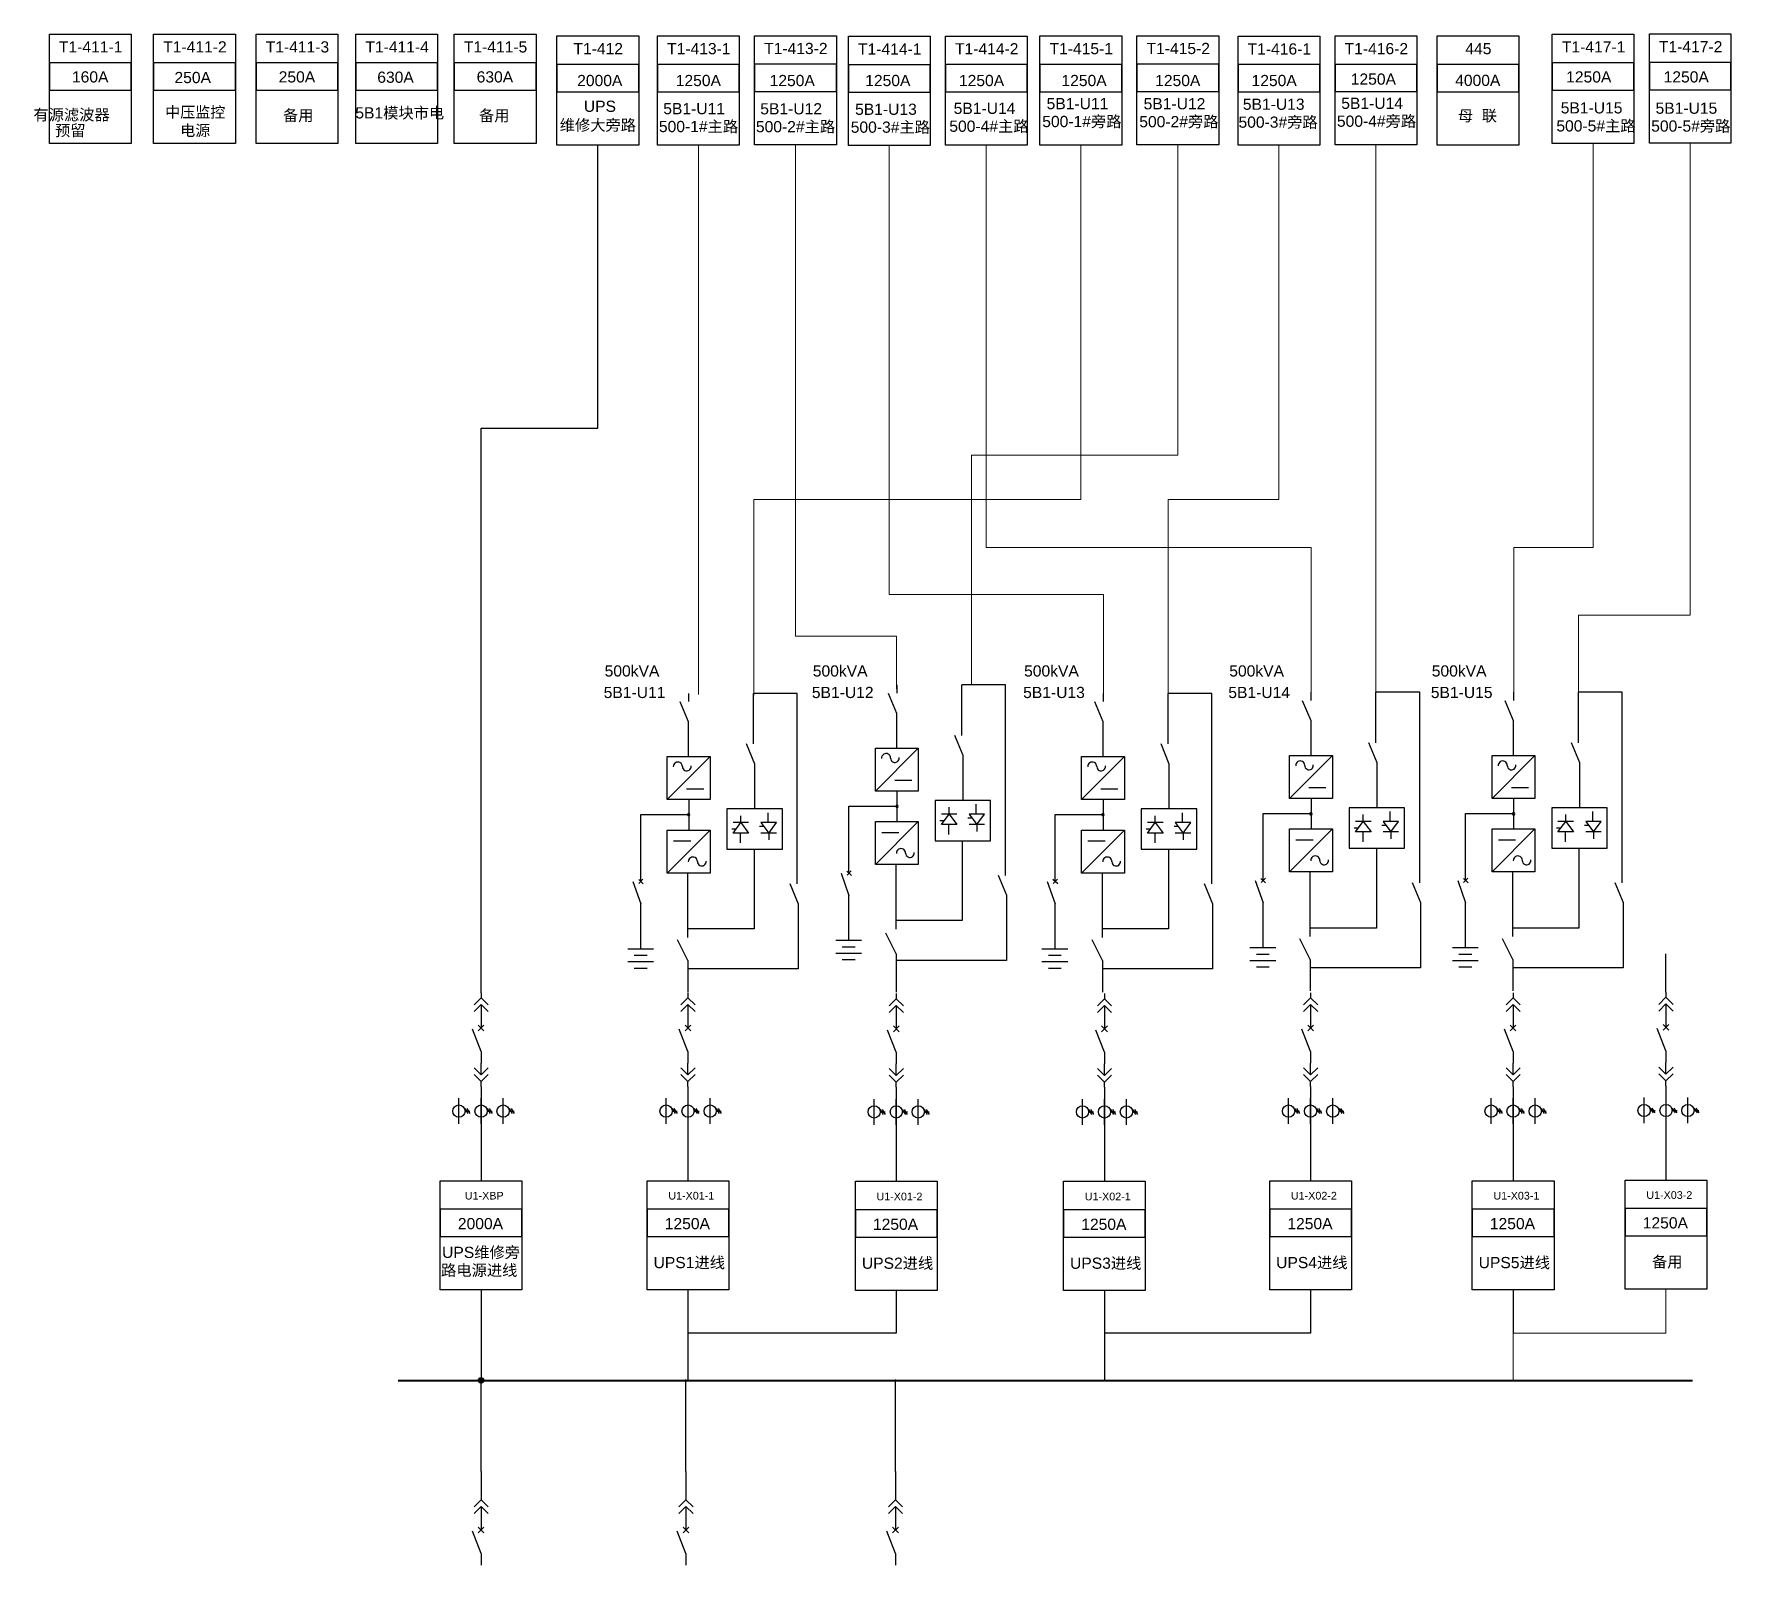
# Model space of a CAD drawing. Header units: millimetres. Extents: x -3460 to -460, y 6070 to 9130.
# Drawn here: x -1781.3 to -1673.2, y 6317.1 to 6414.6 of the extents above; entities that cross this region are included whole.
import ezdxf
from ezdxf.enums import TextEntityAlignment as Align

# ---------------------------------------------------------------- set-up
doc = ezdxf.new("R2010")
doc.units = ezdxf.units.MM
doc.header["$LTSCALE"] = 1000
doc.header["$MEASUREMENT"] = 0
doc.styles.get("Standard").update_dxf_attribs({"font": 'arial.ttf'})

# ---------------------------------------------------------------- blocks, each defined once
blk = doc.blocks.new('DYDQAA03')
at = {"color": 0}
for points in [[(0, 0), (0, -1.5)], [(-2.12, -3.62), (0, -1.5)], [(-2.12, -5.62), (0, -3.5)], [(2.12, -3.62), (0, -1.5)], [(2.12, -5.62), (0, -3.5)], [(0, -3.5), (0, -7)]]:
    blk.add_lwpolyline(points, dxfattribs=at)
blk = doc.blocks.new('DYDQAA09')
at = {"color": 0}
blk.add_lwpolyline([(0, 0), (0, -3.5)], dxfattribs=at)
blk.add_lwpolyline([(0, 0), (0, -3.5)], dxfattribs=at)
blk.add_lwpolyline([(0, 0), (0, -3.5)], dxfattribs=at)
blk.add_lwpolyline([(0, 0), (0, -3.5)], dxfattribs=at)
blk.add_lwpolyline([(0, 0), (0, -3.5)], dxfattribs=at)
blk.add_lwpolyline([(0, 0), (0, -3.5)], dxfattribs=at)
blk.add_lwpolyline([(0, 0), (0, -3.5)], dxfattribs=at)
blk.add_lwpolyline([(0, 0), (0, -3.5)], dxfattribs=at)
blk.add_lwpolyline([(0, 0), (0, -3.5)], dxfattribs=at)
blk = doc.blocks.new('DYDQ0201')
at = {"color": 0}
for points in [[(0.86, -0.86), (-0.86, 0.86)], [(-0.86, -0.86), (0.86, 0.86)], [(0, -7), (-2.61, -0.37)]]:
    blk.add_lwpolyline(points, dxfattribs=at)
blk = doc.blocks.new('DYDQAA04')
at = {"color": 0}
for points in [[(0, -3.5), (0, 0)], [(-2.12, -1.38), (0, -3.5)], [(-2.12, -3.38), (0, -5.5)], [(2.12, -1.38), (0, -3.5)], [(2.12, -3.38), (0, -5.5)], [(0, -7), (0, -5.5)]]:
    blk.add_lwpolyline(points, dxfattribs=at)
blk = doc.blocks.new('A$C03DD39B5')
for p, q in [((417, 475), (283, 392)), ((350, 333), (350, 467)), ((417, 422), (283, 339))]:
    blk.add_line(p, q)
blk.add_lwpolyline([(700, 167), (0, 167)])
blk.add_circle((350, 167), 167)
blk = doc.blocks.new('DYDQAA05')
at = {"color": 0}
blk.add_lwpolyline([(0, 0), (0, -7)], dxfattribs=at)

msp = doc.modelspace()

# ---------------------------------------------------------------- linework, layer by layer
at = {"color": 6, "lineweight": 20}
for p, q in [((-1681.96, 6407.63, -36762.34), (-1681.96, 6381.91, -36762.34)), ((-1738.96, 6407.52, -18100.74), (-1738.96, 6372.54, -18100.74)), ((-1732.77, 6407.54, -17409.11), (-1732.77, 6376.25, -17409.11)), ((-1726.8, 6407.5, -17409.11), (-1726.8, 6378.91, -17409.11)), ((-1720.62, 6407.51, -16717.47), (-1720.62, 6381.91, -16717.47)), ((-1720.62, 6381.91, -42168.74), (-1699.92, 6381.91, -42168.74)), ((-1699.92, 6381.91, -42168.74), (-1699.92, 6372.68, -17409.11)), ((-1681.96, 6381.91, -62213.62), (-1687.02, 6381.91, -62213.62)), ((-1687.02, 6381.91, -62213.62), (-1687.02, 6372.68, -17409.11)), ((-1726.8, 6378.91, -42860.38), (-1713.16, 6378.91, -42860.38)), ((-1713.16, 6378.91, -42860.38), (-1713.16, 6372.61, -17409.11)), ((-1732.77, 6376.25, -42860.38), (-1726.33, 6376.25, -17409.11)), ((-1726.33, 6376.25, -17409.11), (-1726.33, 6372.91, -17409.11))]:
    msp.add_line(p, q, dxfattribs=at)
at = {"color": 4, "lineweight": 20}
for p, q in [((-1675.78, 6407.65, -36070.7), (-1675.78, 6377.6, -36070.7)), ((-1714.59, 6384.95, 8042.17), (-1714.59, 6407.52, -16714.74)), ((-1708.41, 6387.77, 8042.17), (-1708.41, 6407.54, -16023.1)), ((-1701.98, 6384.95, 8042.17), (-1701.98, 6407.51, -18100.74)), ((-1695.8, 6407.53, -17409.11), (-1695.8, 6384.95, -17409.11)), ((-1721.57, 6373.15, 8042.17), (-1721.57, 6387.77, 8042.17)), ((-1721.57, 6387.77, 8042.17), (-1708.41, 6387.77, 8042.17)), ((-1735.43, 6373.93, -17409.11), (-1735.43, 6384.95, -17409.11)), ((-1735.43, 6384.95, -17409.11), (-1714.59, 6384.95, -17409.11)), ((-1709.04, 6372.61, -17409.11), (-1709.04, 6384.95, -17409.11)), ((-1709.04, 6384.95, -17409.11), (-1701.98, 6384.95, -17409.11)), ((-1695.8, 6372.68, -17409.11), (-1695.8, 6384.95, -17409.11)), ((-1682.9, 6377.6, -61521.98), (-1682.9, 6372.68, -17409.11)), ((-1675.78, 6377.6, -61521.98), (-1682.9, 6377.6, -61521.98)), ((-1735.43, 6373.93, -17409.11), (-1735.43, 6372.48, -17409.11))]:
    msp.add_line(p, q, dxfattribs=at)
at = {"color": 5, "lineweight": 30}
for p, q in [((-1745.36, 6389.5, -19044.93), (-1745.36, 6407.52, -17409.11)), ((-1752.8, 6353.54, -19044.93), (-1752.8, 6389.5, -19044.93)), ((-1752.8, 6389.5, -19044.93), (-1745.36, 6389.5, -19044.93))]:
    msp.add_line(p, q, dxfattribs=at)
at = {"color": 3, "lineweight": -2}
for p, q in [((-1726.3, 6372.63, -17409.11), (-1726.3, 6373.15, -17409.11)), ((-1719.4, 6373.15, -17409.11), (-1722.18, 6373.15, -17409.11)), ((-1722.18, 6369.93, -17409.11), (-1722.18, 6373.15, -17409.11)), ((-1719.4, 6373.15, -17409.11), (-1722.18, 6373.15, -17409.11)), ((-1740.13, 6372.09, -17409.11), (-1739.6, 6370.81, -17409.11)), ((-1739.56, 6372.09, -17409.11), (-1739.56, 6372.61, -17409.11)), ((-1732.66, 6372.61, -17409.11), (-1735.44, 6372.61, -17409.11)), ((-1735.44, 6369.39, -17409.11), (-1735.44, 6372.61, -17409.11)), ((-1732.66, 6372.61, -17409.11), (-1735.44, 6372.61, -17409.11)), ((-1726.87, 6372.63, -17409.11), (-1726.34, 6371.35, -17409.11)), ((-1713.73, 6372.09, -17409.11), (-1713.2, 6370.81, -17409.11)), ((-1713.16, 6372.09, -17409.11), (-1713.16, 6372.61, -17409.11)), ((-1706.26, 6372.61, -17409.11), (-1709.04, 6372.61, -17409.11)), ((-1709.04, 6369.39, -17409.11), (-1709.04, 6372.61, -17409.11)), ((-1706.26, 6372.61, -17409.11), (-1709.04, 6372.61, -17409.11)), ((-1700.49, 6372.16, -17409.11), (-1699.95, 6370.88, -17409.11)), ((-1699.92, 6372.16, -17409.11), (-1699.92, 6372.68, -17409.11)), ((-1693.01, 6372.68, -17409.11), (-1695.8, 6372.68, -17409.11)), ((-1695.8, 6369.46, -17409.11), (-1695.8, 6372.68, -17409.11)), ((-1693.01, 6372.68, -17409.11), (-1695.8, 6372.68, -17409.11)), ((-1687.59, 6372.16, -17409.11), (-1687.05, 6370.88, -17409.11)), ((-1687.02, 6372.16, -17409.11), (-1687.02, 6372.68, -17409.11)), ((-1680.11, 6372.68, -17409.11), (-1682.9, 6372.68, -17409.11)), ((-1682.9, 6369.46, -17409.11), (-1682.9, 6372.68, -17409.11)), ((-1680.11, 6372.68, -17409.11), (-1682.9, 6372.68, -17409.11)), ((-1726.34, 6371.35, -17409.11), (-1726.34, 6369.17, -17409.11)), ((-1699.95, 6370.88, -17409.11), (-1699.95, 6368.7, -17409.11)), ((-1687.05, 6370.88, -17409.11), (-1687.05, 6368.7, -17409.11)), ((-1739.6, 6370.81, -17409.11), (-1739.6, 6368.63, -17409.11)), ((-1722.65, 6369.95, -17409.11), (-1722.12, 6368.67, -17409.11)), ((-1713.2, 6370.81, -17409.11), (-1713.2, 6368.63, -17409.11)), ((-1735.91, 6369.41, -17409.11), (-1735.38, 6368.13, -17409.11)), ((-1724.95, 6369.13, -17409.11), (-1727.68, 6366.39, -17409.11)), ((-1727.68, 6369.13, -17409.11), (-1724.95, 6369.13, -17409.11)), ((-1727.68, 6366.39, -17409.11), (-1727.68, 6369.13, -17409.11)), ((-1724.95, 6369.13, -17409.11), (-1724.95, 6366.39, -17409.11)), ((-1709.51, 6369.41, -17409.11), (-1708.98, 6368.13, -17409.11)), ((-1696.27, 6369.48, -17409.11), (-1695.73, 6368.2, -17409.11)), ((-1683.37, 6369.48, -17409.11), (-1682.84, 6368.2, -17409.11)), ((-1738.21, 6368.59, -17409.11), (-1740.95, 6365.86, -17409.11)), ((-1740.95, 6368.59, -17409.11), (-1738.21, 6368.59, -17409.11)), ((-1740.95, 6365.86, -17409.11), (-1740.95, 6368.59, -17409.11)), ((-1738.21, 6368.59, -17409.11), (-1738.21, 6365.86, -17409.11)), ((-1735.38, 6368.13, -17409.11), (-1735.38, 6365.25, -17409.11)), ((-1722.12, 6368.67, -17409.11), (-1722.12, 6365.79, -17409.11)), ((-1711.82, 6368.59, -17409.11), (-1714.55, 6365.86, -17409.11)), ((-1714.55, 6368.59, -17409.11), (-1711.82, 6368.59, -17409.11)), ((-1714.55, 6365.86, -17409.11), (-1714.55, 6368.59, -17409.11)), ((-1711.82, 6368.59, -17409.11), (-1711.82, 6365.86, -17409.11)), ((-1708.98, 6368.13, -17409.11), (-1708.98, 6365.25, -17409.11)), ((-1698.57, 6368.66, -17409.11), (-1701.3, 6365.92, -17409.11)), ((-1701.3, 6368.66, -17409.11), (-1698.57, 6368.66, -17409.11)), ((-1701.3, 6365.92, -17409.11), (-1701.3, 6368.66, -17409.11)), ((-1698.57, 6368.66, -17409.11), (-1698.57, 6365.92, -17409.11)), ((-1695.73, 6368.2, -17409.11), (-1695.73, 6365.32, -17409.11)), ((-1685.67, 6368.66, -17409.11), (-1688.4, 6365.92, -17409.11)), ((-1688.4, 6368.66, -17409.11), (-1685.67, 6368.66, -17409.11)), ((-1688.4, 6365.92, -17409.11), (-1688.4, 6368.66, -17409.11)), ((-1685.67, 6368.66, -17409.11), (-1685.67, 6365.92, -17409.11)), ((-1682.84, 6368.2, -17409.11), (-1682.84, 6365.32, -17409.11)), ((-1726.45, 6367.08, -17409.11), (-1725.36, 6367.08, -17409.11)), ((-1700.07, 6366.61, -17409.11), (-1698.98, 6366.61, -17409.11)), ((-1687.17, 6366.61, -17409.11), (-1686.08, 6366.61, -17409.11)), ((-1738.21, 6365.86, -17409.11), (-1740.95, 6365.86, -17409.11)), ((-1739.72, 6366.54, -17409.11), (-1738.62, 6366.54, -17409.11)), ((-1739.57, 6365.87, -17409.11), (-1739.57, 6363.95, -17409.11)), ((-1724.95, 6366.39, -17409.11), (-1727.68, 6366.39, -17409.11)), ((-1726.31, 6366.41, -17409.11), (-1726.31, 6364.48, -17409.11)), ((-1722.12, 6365.79, -17409.11), (-1723.88, 6365.79, -17409.11)), ((-1723.88, 6365.79, -17409.11), (-1723.88, 6363.22, -17409.11)), ((-1720.35, 6365.79, -17409.11), (-1722.12, 6365.79, -17409.11)), ((-1721.26, 6364.93, -17409.11), (-1721.26, 6365.55, -17409.11)), ((-1720.35, 6363.22, -17409.11), (-1720.35, 6365.79, -17409.11)), ((-1711.82, 6365.86, -17409.11), (-1714.55, 6365.86, -17409.11)), ((-1713.32, 6366.54, -17409.11), (-1712.23, 6366.54, -17409.11)), ((-1713.17, 6365.87, -17409.11), (-1713.17, 6363.95, -17409.11)), ((-1698.57, 6365.92, -17409.11), (-1701.3, 6365.92, -17409.11)), ((-1699.93, 6365.94, -17409.11), (-1699.93, 6364.01, -17409.11)), ((-1685.67, 6365.92, -17409.11), (-1688.4, 6365.92, -17409.11)), ((-1687.03, 6365.94, -17409.11), (-1687.03, 6364.01, -17409.11)), ((-1742.63, 6364.89, -17409.11), (-1739.57, 6364.89, -17409.11)), ((-1742.63, 6362.09, -17409.11), (-1742.63, 6364.89, -17409.11)), ((-1742.63, 6362.09, -17409.11), (-1742.63, 6364.86, -17409.11)), ((-1735.38, 6365.25, -17409.11), (-1737.15, 6365.25, -17409.11)), ((-1737.15, 6365.25, -17409.11), (-1737.15, 6362.68, -17409.11)), ((-1736.25, 6364.38, -17409.11), (-1736.25, 6364.82, -17409.11)), ((-1733.61, 6365.25, -17409.11), (-1735.38, 6365.25, -17409.11)), ((-1734.52, 6364.39, -17409.11), (-1734.52, 6365.01, -17409.11)), ((-1733.61, 6362.68, -17409.11), (-1733.61, 6365.25, -17409.11)), ((-1729.37, 6365.42, -17409.11), (-1726.31, 6365.42, -17409.11)), ((-1729.37, 6362.63, -17409.11), (-1729.37, 6365.42, -17409.11)), ((-1729.37, 6362.63, -17409.11), (-1729.37, 6365.39, -17409.11)), ((-1727.68, 6364.45, -17409.11), (-1724.95, 6364.45, -17409.11)), ((-1724.95, 6364.45, -17409.11), (-1727.68, 6361.71, -17409.11)), ((-1727.68, 6361.71, -17409.11), (-1727.68, 6364.45, -17409.11)), ((-1724.95, 6364.45, -17409.11), (-1724.95, 6361.71, -17409.11)), ((-1723.31, 6364.5, -17409.11), (-1723.57, 6364.5, -17409.11)), ((-1722.49, 6364.92, -17409.11), (-1723.48, 6364.92, -17409.11)), ((-1723.48, 6364.26, -17409.11), (-1722.99, 6364.92, -17409.11)), ((-1722.99, 6364.92, -17409.11), (-1722.99, 6365.36, -17409.11)), ((-1722.99, 6364.92, -17409.11), (-1722.49, 6364.26, -17409.11)), ((-1721.54, 6364.67, -17409.11), (-1721.8, 6364.67, -17409.11)), ((-1720.73, 6364.92, -17409.11), (-1721.71, 6364.92, -17409.11)), ((-1721.71, 6364.92, -17409.11), (-1721.22, 6364.26, -17409.11)), ((-1721.22, 6364.26, -17409.11), (-1720.73, 6364.92, -17409.11)), ((-1716.23, 6364.89, -17409.11), (-1713.17, 6364.89, -17409.11)), ((-1716.23, 6362.09, -17409.11), (-1716.23, 6364.89, -17409.11)), ((-1716.23, 6362.09, -17409.11), (-1716.23, 6364.86, -17409.11)), ((-1708.98, 6365.25, -17409.11), (-1710.75, 6365.25, -17409.11)), ((-1710.75, 6365.25, -17409.11), (-1710.75, 6362.68, -17409.11)), ((-1709.85, 6364.38, -17409.11), (-1709.85, 6364.82, -17409.11)), ((-1707.21, 6365.25, -17409.11), (-1708.98, 6365.25, -17409.11)), ((-1708.12, 6364.39, -17409.11), (-1708.12, 6365.01, -17409.11)), ((-1707.21, 6362.68, -17409.11), (-1707.21, 6365.25, -17409.11)), ((-1702.99, 6364.96, -17409.11), (-1699.93, 6364.96, -17409.11)), ((-1702.99, 6362.16, -17409.11), (-1702.99, 6364.96, -17409.11)), ((-1702.99, 6362.16, -17409.11), (-1702.99, 6364.93, -17409.11)), ((-1695.73, 6365.32, -17409.11), (-1697.5, 6365.32, -17409.11)), ((-1697.5, 6365.32, -17409.11), (-1697.5, 6362.75, -17409.11)), ((-1696.11, 6364.45, -17409.11), (-1697.1, 6364.45, -17409.11)), ((-1697.1, 6363.79, -17409.11), (-1696.61, 6364.45, -17409.11)), ((-1696.61, 6364.45, -17409.11), (-1696.61, 6364.89, -17409.11)), ((-1696.61, 6364.45, -17409.11), (-1696.11, 6363.79, -17409.11)), ((-1693.97, 6365.32, -17409.11), (-1695.73, 6365.32, -17409.11)), ((-1694.35, 6364.45, -17409.11), (-1695.33, 6364.45, -17409.11)), ((-1695.33, 6364.45, -17409.11), (-1694.84, 6363.79, -17409.11)), ((-1694.88, 6364.46, -17409.11), (-1694.88, 6365.08, -17409.11)), ((-1694.84, 6363.79, -17409.11), (-1694.35, 6364.45, -17409.11)), ((-1693.97, 6362.75, -17409.11), (-1693.97, 6365.32, -17409.11)), ((-1690.09, 6364.96, -17409.11), (-1687.03, 6364.96, -17409.11)), ((-1690.09, 6362.16, -17409.11), (-1690.09, 6364.96, -17409.11)), ((-1690.09, 6362.16, -17409.11), (-1690.09, 6364.93, -17409.11)), ((-1682.84, 6365.32, -17409.11), (-1684.6, 6365.32, -17409.11)), ((-1684.6, 6365.32, -17409.11), (-1684.6, 6362.75, -17409.11)), ((-1683.21, 6364.45, -17409.11), (-1684.2, 6364.45, -17409.11)), ((-1684.2, 6363.79, -17409.11), (-1683.71, 6364.45, -17409.11)), ((-1683.71, 6364.45, -17409.11), (-1683.71, 6364.89, -17409.11)), ((-1683.71, 6364.45, -17409.11), (-1683.21, 6363.79, -17409.11)), ((-1681.07, 6365.32, -17409.11), (-1682.84, 6365.32, -17409.11)), ((-1681.45, 6364.45, -17409.11), (-1682.43, 6364.45, -17409.11)), ((-1682.43, 6364.45, -17409.11), (-1681.94, 6363.79, -17409.11)), ((-1681.98, 6364.46, -17409.11), (-1681.98, 6365.08, -17409.11)), ((-1681.94, 6363.79, -17409.11), (-1681.45, 6364.45, -17409.11)), ((-1681.07, 6362.75, -17409.11), (-1681.07, 6365.32, -17409.11)), ((-1740.95, 6363.91, -17409.11), (-1738.21, 6363.91, -17409.11)), ((-1738.21, 6363.91, -17409.11), (-1740.95, 6361.17, -17409.11)), ((-1740.95, 6361.17, -17409.11), (-1740.95, 6363.91, -17409.11)), ((-1738.21, 6363.91, -17409.11), (-1738.21, 6361.17, -17409.11)), ((-1736.57, 6363.96, -17409.11), (-1736.83, 6363.96, -17409.11)), ((-1735.76, 6364.38, -17409.11), (-1736.74, 6364.38, -17409.11)), ((-1736.74, 6363.72, -17409.11), (-1736.25, 6364.38, -17409.11)), ((-1735.76, 6363.72, -17409.11), (-1736.74, 6363.72, -17409.11)), ((-1736.29, 6363.71, -17409.11), (-1736.29, 6363.09, -17409.11)), ((-1736.25, 6364.38, -17409.11), (-1735.76, 6363.72, -17409.11)), ((-1734.8, 6364.14, -17409.11), (-1735.06, 6364.14, -17409.11)), ((-1733.99, 6364.38, -17409.11), (-1734.97, 6364.38, -17409.11)), ((-1734.97, 6364.38, -17409.11), (-1734.48, 6363.72, -17409.11)), ((-1733.99, 6363.72, -17409.11), (-1734.97, 6363.72, -17409.11)), ((-1734.48, 6363.72, -17409.11), (-1733.99, 6364.38, -17409.11)), ((-1734.48, 6363.72, -17409.11), (-1734.48, 6363.28, -17409.11)), ((-1727.27, 6363.76, -17409.11), (-1726.18, 6363.76, -17409.11)), ((-1722.49, 6364.26, -17409.11), (-1723.48, 6364.26, -17409.11)), ((-1723.03, 6364.24, -17409.11), (-1723.03, 6363.63, -17409.11)), ((-1720.73, 6364.26, -17409.11), (-1721.71, 6364.26, -17409.11)), ((-1721.22, 6364.26, -17409.11), (-1721.22, 6363.82, -17409.11)), ((-1714.55, 6363.91, -17409.11), (-1711.82, 6363.91, -17409.11)), ((-1711.82, 6363.91, -17409.11), (-1714.55, 6361.17, -17409.11)), ((-1714.55, 6361.17, -17409.11), (-1714.55, 6363.91, -17409.11)), ((-1711.82, 6363.91, -17409.11), (-1711.82, 6361.17, -17409.11)), ((-1710.17, 6363.96, -17409.11), (-1710.43, 6363.96, -17409.11)), ((-1709.36, 6364.38, -17409.11), (-1710.34, 6364.38, -17409.11)), ((-1710.34, 6363.72, -17409.11), (-1709.85, 6364.38, -17409.11)), ((-1709.36, 6363.72, -17409.11), (-1710.34, 6363.72, -17409.11)), ((-1709.89, 6363.71, -17409.11), (-1709.89, 6363.09, -17409.11)), ((-1709.85, 6364.38, -17409.11), (-1709.36, 6363.72, -17409.11)), ((-1708.4, 6364.14, -17409.11), (-1708.66, 6364.14, -17409.11)), ((-1707.59, 6364.38, -17409.11), (-1708.58, 6364.38, -17409.11)), ((-1708.58, 6364.38, -17409.11), (-1708.08, 6363.72, -17409.11)), ((-1707.59, 6363.72, -17409.11), (-1708.58, 6363.72, -17409.11)), ((-1708.08, 6363.72, -17409.11), (-1707.59, 6364.38, -17409.11)), ((-1708.08, 6363.72, -17409.11), (-1708.08, 6363.28, -17409.11)), ((-1701.3, 6363.98, -17409.11), (-1698.57, 6363.98, -17409.11)), ((-1698.57, 6363.98, -17409.11), (-1701.3, 6361.24, -17409.11)), ((-1701.3, 6361.24, -17409.11), (-1701.3, 6363.98, -17409.11)), ((-1698.57, 6363.98, -17409.11), (-1698.57, 6361.24, -17409.11)), ((-1696.92, 6364.03, -17409.11), (-1697.18, 6364.03, -17409.11)), ((-1696.11, 6363.79, -17409.11), (-1697.1, 6363.79, -17409.11)), ((-1696.64, 6363.77, -17409.11), (-1696.64, 6363.16, -17409.11)), ((-1695.16, 6364.2, -17409.11), (-1695.42, 6364.2, -17409.11)), ((-1694.35, 6363.79, -17409.11), (-1695.33, 6363.79, -17409.11)), ((-1694.84, 6363.79, -17409.11), (-1694.84, 6363.35, -17409.11)), ((-1688.4, 6363.98, -17409.11), (-1685.67, 6363.98, -17409.11)), ((-1685.67, 6363.98, -17409.11), (-1688.4, 6361.24, -17409.11)), ((-1688.4, 6361.24, -17409.11), (-1688.4, 6363.98, -17409.11)), ((-1685.67, 6363.98, -17409.11), (-1685.67, 6361.24, -17409.11)), ((-1684.02, 6364.03, -17409.11), (-1684.29, 6364.03, -17409.11)), ((-1683.21, 6363.79, -17409.11), (-1684.2, 6363.79, -17409.11)), ((-1683.74, 6363.77, -17409.11), (-1683.74, 6363.16, -17409.11)), ((-1682.26, 6364.2, -17409.11), (-1682.52, 6364.2, -17409.11)), ((-1681.45, 6363.79, -17409.11), (-1682.43, 6363.79, -17409.11)), ((-1681.94, 6363.79, -17409.11), (-1681.94, 6363.35, -17409.11)), ((-1740.54, 6363.22, -17409.11), (-1739.44, 6363.22, -17409.11)), ((-1737.15, 6362.68, -17409.11), (-1735.38, 6362.68, -17409.11)), ((-1735.38, 6362.68, -17409.11), (-1733.61, 6362.68, -17409.11)), ((-1723.88, 6363.22, -17409.11), (-1722.12, 6363.22, -17409.11)), ((-1722.12, 6363.22, -17409.11), (-1720.35, 6363.22, -17409.11)), ((-1714.14, 6363.22, -17409.11), (-1713.05, 6363.22, -17409.11)), ((-1710.75, 6362.68, -17409.11), (-1708.98, 6362.68, -17409.11)), ((-1708.98, 6362.68, -17409.11), (-1707.21, 6362.68, -17409.11)), ((-1700.89, 6363.29, -17409.11), (-1699.8, 6363.29, -17409.11)), ((-1697.5, 6362.75, -17409.11), (-1695.73, 6362.75, -17409.11)), ((-1695.73, 6362.75, -17409.11), (-1693.97, 6362.75, -17409.11)), ((-1687.99, 6363.29, -17409.11), (-1686.9, 6363.29, -17409.11)), ((-1684.6, 6362.75, -17409.11), (-1682.84, 6362.75, -17409.11)), ((-1682.84, 6362.75, -17409.11), (-1681.07, 6362.75, -17409.11)), ((-1738.21, 6361.17, -17409.11), (-1740.95, 6361.17, -17409.11)), ((-1724.95, 6361.71, -17409.11), (-1727.68, 6361.71, -17409.11)), ((-1711.82, 6361.17, -17409.11), (-1714.55, 6361.17, -17409.11)), ((-1698.57, 6361.24, -17409.11), (-1701.3, 6361.24, -17409.11)), ((-1685.67, 6361.24, -17409.11), (-1688.4, 6361.24, -17409.11))]:
    msp.add_line(p, q, dxfattribs=at)
at = {"color": 3}
for p, q in [((-1719.4, 6361.02, -17409.11), (-1719.4, 6373.15, -17409.11)), ((-1732.66, 6360.49, -17409.11), (-1732.66, 6372.61, -17409.11)), ((-1706.26, 6360.49, -17409.11), (-1706.26, 6372.61, -17409.11)), ((-1693.01, 6360.55, -17409.11), (-1693.01, 6372.68, -17409.11)), ((-1680.11, 6360.55, -17409.11), (-1680.11, 6372.68, -17409.11)), ((-1735.41, 6362.68, -17409.11), (-1735.41, 6359.22, -17409.11)), ((-1729.37, 6361.17, -17409.11), (-1729.37, 6362.63, -17409.11)), ((-1722.15, 6363.22, -17409.11), (-1722.15, 6359.76, -17409.11)), ((-1709.02, 6362.68, -17409.11), (-1709.02, 6359.22, -17409.11)), ((-1695.77, 6362.75, -17409.11), (-1695.77, 6359.29, -17409.11)), ((-1682.87, 6362.75, -17409.11), (-1682.87, 6359.29, -17409.11)), ((-1742.63, 6360.63, -17409.11), (-1742.63, 6362.09, -17409.11)), ((-1739.62, 6357.06, -17409.11), (-1739.62, 6361.17, -17409.11)), ((-1729.87, 6361.17, -17409.11), (-1729.37, 6359.73, -17409.11)), ((-1729.21, 6361.02, -17409.11), (-1729.5, 6361.3, -17409.11)), ((-1729.23, 6361.32, -17409.11), (-1729.49, 6361.04, -17409.11)), ((-1726.36, 6357.6, -17409.11), (-1726.36, 6361.71, -17409.11)), ((-1716.23, 6360.63, -17409.11), (-1716.23, 6362.09, -17409.11)), ((-1713.22, 6357.06, -17409.11), (-1713.22, 6361.17, -17409.11)), ((-1702.99, 6360.7, -17409.11), (-1702.99, 6362.16, -17409.11)), ((-1699.98, 6357.13, -17409.11), (-1699.98, 6361.24, -17409.11)), ((-1690.09, 6360.7, -17409.11), (-1690.09, 6362.16, -17409.11)), ((-1687.08, 6357.13, -17409.11), (-1687.08, 6361.24, -17409.11)), ((-1743.13, 6360.63, -17409.11), (-1742.63, 6359.2, -17409.11)), ((-1742.49, 6360.78, -17409.11), (-1742.76, 6360.5, -17409.11)), ((-1742.47, 6360.48, -17409.11), (-1742.76, 6360.76, -17409.11)), ((-1733.13, 6360.5, -17409.11), (-1732.6, 6359.22, -17409.11)), ((-1719.87, 6361.04, -17409.11), (-1719.33, 6359.76, -17409.11)), ((-1716.74, 6360.63, -17409.11), (-1716.23, 6359.2, -17409.11)), ((-1716.07, 6360.48, -17409.11), (-1716.37, 6360.76, -17409.11)), ((-1716.09, 6360.78, -17409.11), (-1716.36, 6360.5, -17409.11)), ((-1706.73, 6360.5, -17409.11), (-1706.2, 6359.22, -17409.11)), ((-1703.49, 6360.7, -17409.11), (-1702.99, 6359.27, -17409.11)), ((-1702.83, 6360.55, -17409.11), (-1703.12, 6360.83, -17409.11)), ((-1702.84, 6360.85, -17409.11), (-1703.11, 6360.57, -17409.11)), ((-1693.48, 6360.57, -17409.11), (-1692.95, 6359.29, -17409.11)), ((-1690.59, 6360.7, -17409.11), (-1690.09, 6359.27, -17409.11)), ((-1689.93, 6360.55, -17409.11), (-1690.22, 6360.83, -17409.11)), ((-1689.94, 6360.85, -17409.11), (-1690.21, 6360.57, -17409.11)), ((-1680.58, 6360.57, -17409.11), (-1680.05, 6359.29, -17409.11)), ((-1742.63, 6356.33, -17409.11), (-1742.63, 6359.2, -17409.11)), ((-1732.6, 6359.22, -17409.11), (-1732.6, 6355.07, -17409.11)), ((-1729.37, 6356.87, -17409.11), (-1729.37, 6359.73, -17409.11)), ((-1719.33, 6359.76, -17409.11), (-1719.33, 6355.6, -17409.11)), ((-1716.23, 6356.33, -17409.11), (-1716.23, 6359.2, -17409.11)), ((-1706.2, 6359.22, -17409.11), (-1706.2, 6355.07, -17409.11)), ((-1702.99, 6356.4, -17409.11), (-1702.99, 6359.27, -17409.11)), ((-1692.95, 6359.29, -17409.11), (-1692.95, 6355.13, -17409.11)), ((-1690.09, 6356.4, -17409.11), (-1690.09, 6359.27, -17409.11)), ((-1680.05, 6359.29, -17409.11), (-1680.05, 6355.13, -17409.11)), ((-1739.62, 6355.6, -17409.11), (-1740.28, 6356.91, -17409.11)), ((-1726.36, 6356.03, -17409.11), (-1727.02, 6357.34, -17409.11)), ((-1713.22, 6355.6, -17409.11), (-1713.88, 6356.91, -17409.11)), ((-1699.98, 6355.67, -17409.11), (-1700.64, 6356.98, -17409.11)), ((-1687.08, 6355.67, -17409.11), (-1687.74, 6356.98, -17409.11)), ((-1726.36, 6356.03, -17409.11), (-1726.36, 6353.59, -17409.11)), ((-1677.35, 6356.02, 12008.11), (-1677.35, 6353.58, 12008.11)), ((-1739.62, 6355.6, -17409.11), (-1739.62, 6353.59, -17409.11)), ((-1732.6, 6355.07, -17409.11), (-1739.62, 6355.07, -17409.11)), ((-1719.33, 6355.6, -17409.11), (-1726.36, 6355.6, -17409.11)), ((-1713.22, 6355.6, -17409.11), (-1713.22, 6353.59, -17409.11)), ((-1706.2, 6355.07, -17409.11), (-1713.22, 6355.07, -17409.11)), ((-1699.98, 6355.67, -17409.11), (-1699.98, 6353.66, -17409.11)), ((-1692.95, 6355.13, -17409.11), (-1699.98, 6355.13, -17409.11)), ((-1687.08, 6355.67, -17409.11), (-1687.08, 6353.66, -17409.11)), ((-1680.05, 6355.13, -17409.11), (-1687.08, 6355.13, -17409.11))]:
    msp.add_line(p, q, dxfattribs=at)
for p, q in [((-1752.8, 6346.79, -16843.72), (-1752.8, 6345.15, -16843.72)), ((-1739.62, 6346.79, -18695.99), (-1739.62, 6345.15, -18695.99)), ((-1726.35, 6346.74, -18695.99), (-1726.35, 6345.1, -18695.99)), ((-1713.09, 6346.74, -18695.99), (-1713.09, 6345.1, -18695.99)), ((-1699.96, 6346.79, -18695.99), (-1699.96, 6345.15, -18695.99)), ((-1687.06, 6346.79, -18695.99), (-1687.06, 6345.15, -18695.99)), ((-1677.32, 6346.83, 12922.44), (-1677.32, 6345.19, 12922.44)), ((-1752.8, 6345.15, -16843.72), (-1752.8, 6341.58, -16843.72)), ((-1739.62, 6345.15, -18695.99), (-1739.62, 6341.58, -18695.99)), ((-1726.35, 6345.1, -18695.99), (-1726.35, 6341.54, -18695.99)), ((-1713.09, 6345.1, -18695.99), (-1713.09, 6341.54, -18695.99)), ((-1699.96, 6345.15, -18695.99), (-1699.96, 6341.58, -18695.99)), ((-1687.06, 6345.15, -18695.99), (-1687.06, 6341.58, -18695.99)), ((-1677.32, 6345.19, 12922.44), (-1677.32, 6341.62, 12922.44)), ((-1752.8, 6334.63, -16843.72), (-1752.8, 6328.87, -16843.72)), ((-1739.62, 6334.63, -33255.39), (-1739.62, 6328.86, -33255.39)), ((-1726.35, 6334.58, -18695.99), (-1726.35, 6331.88, -18695.99)), ((-1713.09, 6334.58, -18695.99), (-1713.09, 6328.86, -18695.99)), ((-1699.96, 6334.63, -18695.99), (-1699.96, 6331.88, -18695.99)), ((-1687.06, 6334.63, -18695.99), (-1687.06, 6331.88, -18695.99)), ((-1726.35, 6331.88, -18695.99), (-1739.62, 6331.88, -18695.99)), ((-1699.96, 6331.88, -18695.99), (-1713.09, 6331.88, -18695.99)), ((-1752.8, 6323.07, -18227), (-1752.8, 6328.85, -16843.72)), ((-1739.75, 6323.07, -18227), (-1739.75, 6328.91, -16843.72)), ((-1726.4, 6323.07, -18227), (-1726.4, 6328.91, -16843.72))]:
    msp.add_line(p, q)
at = {"lineweight": 20}
for p, q in [((-1677.32, 6331.88, -18695.99), (-1677.32, 6334.67, 13896.74)), ((-1687.06, 6331.88, -18695.99), (-1677.32, 6331.88, -18695.99)), ((-1687.06, 6331.88, -18695.99), (-1687.06, 6328.86, -3837.98))]:
    msp.add_line(p, q, dxfattribs=at)
at = {"color": 1, "lineweight": 40}
msp.add_line((-1758.08, 6328.86, -3837.98), (-1675.63, 6328.86, -3837.98), dxfattribs=at)
for points, elevation in [([(-1780.3, 6414.59), (-1775.09, 6414.59), (-1775.09, 6407.63), (-1780.3, 6407.63)], -36762.34), ([(-1773.66, 6414.59), (-1768.45, 6414.59), (-1768.45, 6407.63), (-1773.66, 6407.63)], -36762.34), ([(-1767.13, 6414.59), (-1761.92, 6414.59), (-1761.92, 6407.63), (-1767.13, 6407.63)], -36762.34), ([(-1760.78, 6414.59), (-1755.57, 6414.59), (-1755.57, 6407.63), (-1760.78, 6407.63)], -36762.34), ([(-1754.51, 6414.59), (-1749.3, 6414.59), (-1749.3, 6407.63), (-1754.51, 6407.63)], -36762.34), ([(-1747.97, 6414.48), (-1742.76, 6414.48), (-1742.76, 6407.52), (-1747.97, 6407.52)], -17409.11), ([(-1741.56, 6414.48), (-1736.35, 6414.48), (-1736.35, 6407.52), (-1741.56, 6407.52)], -18100.74), ([(-1735.38, 6414.49), (-1730.17, 6414.49), (-1730.17, 6407.54), (-1735.38, 6407.54)], -17409.11), ([(-1729.4, 6414.45), (-1724.19, 6414.45), (-1724.19, 6407.5), (-1729.4, 6407.5)], -17409.11), ([(-1723.22, 6414.47), (-1718.01, 6414.47), (-1718.01, 6407.51), (-1723.22, 6407.51)], -16717.47), ([(-1717.2, 6414.48), (-1711.99, 6414.48), (-1711.99, 6407.52), (-1717.2, 6407.52)], -16714.74), ([(-1711.02, 6414.49), (-1705.81, 6414.49), (-1705.81, 6407.54), (-1711.02, 6407.54)], -16023.1), ([(-1704.58, 6414.46), (-1699.37, 6414.46), (-1699.37, 6407.51), (-1704.58, 6407.51)], -18100.74), ([(-1698.4, 6414.48), (-1693.19, 6414.48), (-1693.19, 6407.53), (-1698.4, 6407.53)], -17409.11), ([(-1691.9, 6414.48), (-1686.69, 6414.48), (-1686.69, 6407.52), (-1691.9, 6407.52)], -17409.11), ([(-1684.57, 6414.59), (-1679.36, 6414.59), (-1679.36, 6407.63), (-1684.57, 6407.63)], -36762.34), ([(-1678.38, 6414.6), (-1673.18, 6414.6), (-1673.18, 6407.65), (-1678.38, 6407.65)], -36070.7), ([(-1780.3, 6411.03), (-1775.09, 6411.03), (-1775.09, 6412.77), (-1780.3, 6412.77)], -36762.34), ([(-1773.66, 6411.03), (-1768.45, 6411.03), (-1768.45, 6412.77), (-1773.66, 6412.77)], -36762.34), ([(-1767.13, 6411.03), (-1761.92, 6411.03), (-1761.92, 6412.77), (-1767.13, 6412.77)], -36762.34), ([(-1760.78, 6411.03), (-1755.57, 6411.03), (-1755.57, 6412.77), (-1760.78, 6412.77)], -36762.34), ([(-1754.51, 6411.03), (-1749.3, 6411.03), (-1749.3, 6412.77), (-1754.51, 6412.77)], -36762.34), ([(-1747.97, 6410.92), (-1742.76, 6410.92), (-1742.76, 6412.66), (-1747.97, 6412.66)], -17409.11), ([(-1741.56, 6410.92), (-1736.35, 6410.92), (-1736.35, 6412.66), (-1741.56, 6412.66)], -18100.74), ([(-1735.38, 6410.94), (-1730.17, 6410.94), (-1730.17, 6412.68), (-1735.38, 6412.68)], -17409.11), ([(-1729.4, 6410.9), (-1724.19, 6410.9), (-1724.19, 6412.63), (-1729.4, 6412.63)], -17409.11), ([(-1723.22, 6410.91), (-1718.01, 6410.91), (-1718.01, 6412.65), (-1723.22, 6412.65)], -16717.47), ([(-1717.2, 6410.92), (-1711.99, 6410.92), (-1711.99, 6412.66), (-1717.2, 6412.66)], -16714.74), ([(-1711.02, 6410.94), (-1705.81, 6410.94), (-1705.81, 6412.68), (-1711.02, 6412.68)], -16023.1), ([(-1704.58, 6410.91), (-1699.37, 6410.91), (-1699.37, 6412.65), (-1704.58, 6412.65)], -18100.74), ([(-1698.4, 6410.93), (-1693.19, 6410.93), (-1693.19, 6412.66), (-1698.4, 6412.66)], -17409.11), ([(-1691.9, 6410.92), (-1686.69, 6410.92), (-1686.69, 6412.66), (-1691.9, 6412.66)], -17409.11), ([(-1684.57, 6411.03), (-1679.36, 6411.03), (-1679.36, 6412.77), (-1684.57, 6412.77)], -36762.34), ([(-1678.38, 6411.05), (-1673.18, 6411.05), (-1673.18, 6412.78), (-1678.38, 6412.78)], -36070.7), ([(-1755.41, 6341.58), (-1750.2, 6341.58), (-1750.2, 6334.63), (-1755.41, 6334.63)], -16843.72), ([(-1742.22, 6341.58), (-1737.01, 6341.58), (-1737.01, 6334.63), (-1742.22, 6334.63)], -18695.99), ([(-1728.96, 6341.54), (-1723.75, 6341.54), (-1723.75, 6334.58), (-1728.96, 6334.58)], -18695.99), ([(-1715.7, 6341.54), (-1710.49, 6341.54), (-1710.49, 6334.58), (-1715.7, 6334.58)], -18695.99), ([(-1702.56, 6341.58), (-1697.35, 6341.58), (-1697.35, 6334.63), (-1702.56, 6334.63)], -18695.99), ([(-1689.66, 6341.58), (-1684.45, 6341.58), (-1684.45, 6334.63), (-1689.66, 6334.63)], -18695.99), ([(-1679.93, 6341.62), (-1674.72, 6341.62), (-1674.72, 6334.67), (-1679.93, 6334.67)], 13896.74), ([(-1755.41, 6338.03), (-1750.2, 6338.03), (-1750.2, 6339.76), (-1755.41, 6339.76)], -16843.72), ([(-1742.22, 6338.03), (-1737.01, 6338.03), (-1737.01, 6339.76), (-1742.22, 6339.76)], -18695.99), ([(-1728.96, 6337.98), (-1723.75, 6337.98), (-1723.75, 6339.72), (-1728.96, 6339.72)], -18695.99), ([(-1715.7, 6337.98), (-1710.49, 6337.98), (-1710.49, 6339.72), (-1715.7, 6339.72)], -18695.99), ([(-1702.56, 6338.03), (-1697.35, 6338.03), (-1697.35, 6339.76), (-1702.56, 6339.76)], -18695.99), ([(-1689.66, 6338.03), (-1684.45, 6338.03), (-1684.45, 6339.76), (-1689.66, 6339.76)], -18695.99), ([(-1679.93, 6338.07), (-1674.72, 6338.07), (-1674.72, 6339.81), (-1679.93, 6339.81)], 13896.74)]:
    msp.add_lwpolyline(points, close=True, dxfattribs=dict(elevation=elevation))
at = {"color": 3, "elevation": -17409.11}
for points in [[(-1735.41, 6359.22), (-1735.41, 6357.61), (-1739.62, 6357.61)], [(-1722.15, 6359.76), (-1722.15, 6358.14), (-1726.36, 6358.14)], [(-1709.02, 6359.22), (-1709.02, 6357.61), (-1713.22, 6357.61)], [(-1695.77, 6359.29), (-1695.77, 6357.67), (-1699.98, 6357.67)], [(-1682.87, 6359.29), (-1682.87, 6357.67), (-1687.08, 6357.67)], [(-1728.56, 6356.87), (-1730.2, 6356.87)], [(-1741.82, 6356.33), (-1743.46, 6356.33)], [(-1742.23, 6355.92), (-1743.05, 6355.92)], [(-1728.56, 6356.05), (-1730.2, 6356.05)], [(-1728.97, 6356.46), (-1729.79, 6356.46)], [(-1715.43, 6356.33), (-1717.07, 6356.33)], [(-1715.84, 6355.92), (-1716.66, 6355.92)], [(-1702.18, 6356.4), (-1703.82, 6356.4)], [(-1702.59, 6355.99), (-1703.41, 6355.99)], [(-1689.28, 6356.4), (-1690.92, 6356.4)], [(-1689.69, 6355.99), (-1690.51, 6355.99)], [(-1741.82, 6355.51), (-1743.46, 6355.51)], [(-1742.23, 6355.1), (-1743.05, 6355.1)], [(-1728.97, 6355.64), (-1729.79, 6355.64)], [(-1715.43, 6355.51), (-1717.07, 6355.51)], [(-1715.84, 6355.1), (-1716.66, 6355.1)], [(-1702.18, 6355.58), (-1703.82, 6355.58)], [(-1702.59, 6355.17), (-1703.41, 6355.17)], [(-1689.28, 6355.58), (-1690.92, 6355.58)], [(-1689.69, 6355.17), (-1690.51, 6355.17)]]:
    msp.add_lwpolyline(points, dxfattribs=at)
at = {"color": 1, "lineweight": 53}
msp.add_circle((-1752.8, 6328.87, -16843.72), 0.134, dxfattribs=at)
at = {"color": 3, "lineweight": -2}
for centre, radius, start, end in [((-1727, 6368.49, -17409.11), 0.29, 0, 183.1262), ((-1740.27, 6367.95, -17409.11), 0.29, 0, 183.1262), ((-1739.7, 6367.95, -17409.11), 0.276, 180, 7.6852), ((-1726.44, 6368.49, -17409.11), 0.276, 180, 7.6852), ((-1713.87, 6367.95, -17409.11), 0.29, 0, 183.1262), ((-1713.3, 6367.95, -17409.11), 0.276, 180, 7.6852), ((-1700.62, 6368.02, -17409.11), 0.29, 0, 183.1262), ((-1700.06, 6368.02, -17409.11), 0.276, 180, 7.6852), ((-1687.72, 6368.02, -17409.11), 0.29, 0, 183.1262), ((-1687.16, 6368.02, -17409.11), 0.276, 180, 7.6852), ((-1726.31, 6365.41, -17409.11), 0.0769, 0, 180), ((-1739.57, 6364.88, -17409.11), 0.0769, 0, 180), ((-1739.57, 6364.88, -17409.11), 0.0769, 180, 0), ((-1726.31, 6365.41, -17409.11), 0.0769, 180, 0), ((-1713.18, 6364.88, -17409.11), 0.0769, 0, 180), ((-1713.18, 6364.88, -17409.11), 0.0769, 180, 0), ((-1699.93, 6364.94, -17409.11), 0.0769, 0, 180), ((-1699.93, 6364.94, -17409.11), 0.0769, 180, 0), ((-1687.03, 6364.94, -17409.11), 0.0769, 0, 180), ((-1687.03, 6364.94, -17409.11), 0.0769, 180, 0), ((-1726.05, 6362.44, -17409.11), 0.29, 0, 183.1262), ((-1725.48, 6362.44, -17409.11), 0.276, 180, 7.6852), ((-1699.66, 6361.97, -17409.11), 0.29, 0, 183.1262), ((-1686.76, 6361.97, -17409.11), 0.29, 0, 183.1262), ((-1739.31, 6361.9, -17409.11), 0.29, 0, 183.1262), ((-1738.74, 6361.9, -17409.11), 0.276, 180, 7.6852), ((-1712.91, 6361.9, -17409.11), 0.29, 0, 183.1262), ((-1712.34, 6361.9, -17409.11), 0.276, 180, 7.6852), ((-1699.1, 6361.97, -17409.11), 0.276, 180, 7.6852), ((-1686.2, 6361.97, -17409.11), 0.276, 180, 7.6852)]:
    msp.add_arc(centre, radius, start, end, dxfattribs=at)

# ---------------------------------------------------------------- block references
at = {"xscale": 0.2128954749704126, "yscale": 0.2128954749704126, "zscale": 0.2128954749704126}
for name, p in [('DYDQAA03', (-1677.32, 6353.58, 10721.22)), ('DYDQAA03', (-1752.8, 6353.54, -19044.93)), ('DYDQAA03', (-1739.62, 6353.54, -20897.21)), ('DYDQAA03', (-1726.35, 6353.49, -20897.21)), ('DYDQAA03', (-1713.09, 6353.49, -20897.21)), ('DYDQAA03', (-1699.96, 6353.54, -20897.21)), ('DYDQAA03', (-1687.06, 6353.54, -20897.21)), ('DYDQ0201', (-1752.8, 6351.3, -19044.93)), ('DYDQAA09', (-1752.8, 6352.05, -19044.93)), ('DYDQ0201', (-1739.62, 6351.3, -20897.21)), ('DYDQAA09', (-1739.62, 6352.05, -20897.21)), ('DYDQ0201', (-1726.35, 6351.25, -20897.21)), ('DYDQAA09', (-1726.35, 6352, -20897.21)), ('DYDQ0201', (-1713.09, 6351.25, -20897.21)), ('DYDQAA09', (-1713.09, 6352, -20897.21)), ('DYDQ0201', (-1699.96, 6351.3, -20897.21)), ('DYDQAA09', (-1699.96, 6352.05, -20897.21)), ('DYDQ0201', (-1687.06, 6351.3, -20897.21)), ('DYDQAA09', (-1687.06, 6352.05, -20897.21)), ('DYDQ0201', (-1677.32, 6351.34, 10721.22)), ('DYDQAA09', (-1677.32, 6352.09, 10721.22)), ('DYDQAA09', (-1752.8, 6349.81, -19044.93)), ('DYDQAA09', (-1739.62, 6349.81, -20897.21)), ('DYDQAA09', (-1726.35, 6349.76, -20897.21)), ('DYDQAA09', (-1713.09, 6349.76, -20897.21)), ('DYDQAA09', (-1699.96, 6349.81, -20897.21)), ('DYDQAA09', (-1687.06, 6349.81, -20897.21)), ('DYDQAA09', (-1677.32, 6349.85, 10721.22)), ('DYDQAA04', (-1752.8, 6349.06, -19044.93)), ('DYDQAA04', (-1739.62, 6349.06, -20897.21)), ('DYDQAA04', (-1726.35, 6349.02, -20897.21)), ('DYDQAA04', (-1713.09, 6349.02, -20897.21)), ('DYDQAA04', (-1699.96, 6349.06, -20897.21)), ('DYDQAA04', (-1687.06, 6349.06, -20897.21)), ('DYDQAA04', (-1677.32, 6349.11, 10721.22)), ('DYDQAA09', (-1752.8, 6347.57, -19044.93)), ('DYDQAA09', (-1739.62, 6347.57, -20897.21)), ('DYDQAA09', (-1726.35, 6347.53, -20897.21)), ('DYDQAA09', (-1713.09, 6347.53, -20897.21)), ('DYDQAA09', (-1699.96, 6347.57, -20897.21)), ('DYDQAA09', (-1687.06, 6347.57, -20897.21)), ('DYDQAA09', (-1677.32, 6347.62, 10721.22)), ('DYDQAA05', (-1752.8, 6323.07, -18227)), ('DYDQAA05', (-1739.75, 6323.07, -18227)), ('DYDQAA05', (-1726.4, 6323.07, -18227)), ('DYDQAA03', (-1752.8, 6321.58, -18227)), ('DYDQAA03', (-1739.75, 6321.58, -18227)), ('DYDQAA03', (-1726.4, 6321.58, -18227)), ('DYDQAA09', (-1752.8, 6320.09, -18227)), ('DYDQAA09', (-1739.75, 6320.09, -18227)), ('DYDQAA09', (-1726.4, 6320.09, -18227)), ('DYDQ0201', (-1752.8, 6319.34, -18227)), ('DYDQ0201', (-1739.75, 6319.34, -18227)), ('DYDQ0201', (-1726.4, 6319.34, -18227)), ('DYDQAA09', (-1752.8, 6317.85, -18227)), ('DYDQAA09', (-1739.75, 6317.85, -18227)), ('DYDQAA09', (-1726.4, 6317.85, -18227))]:
    msp.add_blockref(name, p, dxfattribs=at)
at = {"linetype": 'Continuous', "xscale": 0.002338875, "yscale": 0.002338875, "zscale": 0.002338875, "rotation": 270}
for p in [(-1754.6, 6346.83, -16843.72), (-1753.19, 6346.83, -16843.72), (-1751.79, 6346.83, -16843.72), (-1741.41, 6346.83, -18695.99), (-1740.01, 6346.83, -18695.99), (-1738.6, 6346.83, -18695.99), (-1728.15, 6346.78, -18695.99), (-1726.74, 6346.78, -18695.99), (-1725.34, 6346.78, -18695.99), (-1714.88, 6346.78, -18695.99), (-1713.48, 6346.78, -18695.99), (-1712.08, 6346.78, -18695.99), (-1701.75, 6346.83, -18695.99), (-1700.35, 6346.83, -18695.99), (-1698.94, 6346.83, -18695.99), (-1688.85, 6346.83, -18695.99), (-1687.45, 6346.83, -18695.99), (-1686.04, 6346.83, -18695.99), (-1679.11, 6346.87, 12922.44), (-1677.71, 6346.87, 12922.44), (-1676.31, 6346.87, 12922.44)]:
    msp.add_blockref('A$C03DD39B5', p, dxfattribs=at)

# ---------------------------------------------------------------- texts
at = {"lineweight": 0}
for s, height, p in [('T1-411-1', 0.713, (-1777.67, 6413.42, -38145.62)), ('T1-411-2', 0.713, (-1771.03, 6413.42, -38145.62)), ('T1-411-3', 0.713, (-1764.5, 6413.42, -38145.62)), ('T1-411-4', 0.713, (-1758.15, 6413.42, -38145.62)), ('T1-411-5', 0.713, (-1751.88, 6413.42, -38145.62)), ('T1-417-1', 0.713, (-1681.93, 6413.42, -38145.62)), ('T1-417-2', 0.713, (-1675.75, 6413.43, -37453.98)), ('T1-412', 0.713, (-1745.34, 6413.31, -18792.38)), ('T1-413-1', 0.713, (-1738.93, 6413.31, -19484.02)), ('T1-413-2', 0.713, (-1732.75, 6413.32, -18792.38)), ('T1-414-1', 0.713, (-1726.77, 6413.28, -18792.38)), ('T1-414-2', 0.713, (-1720.59, 6413.3, -18100.74)), ('T1-415-1', 0.713, (-1714.57, 6413.31, -18098.01)), ('T1-415-2', 0.713, (-1708.39, 6413.32, -17406.37)), ('T1-416-1', 0.713, (-1701.95, 6413.29, -19484.02)), ('T1-416-2', 0.713, (-1695.77, 6413.31, -18792.38)), ('445', 0.713, (-1689.27, 6413.31, -18792.38)), ('160A', 0.713, (-1777.7, 6411.51, -38145.62)), ('250A', 0.713, (-1771.17, 6411.47, -38145.62)), ('250A', 0.713, (-1764.53, 6411.51, -38145.62)), ('630A', 0.713, (-1758.25, 6411.49, -38145.62)), ('630A', 0.713, (-1751.92, 6411.51, -38145.62)), ('2000A', 0.713, (-1745.24, 6411.28, -18100.74)), ('1250A', 0.713, (-1738.96, 6411.28, -18100.74)), ('1250A', 0.713, (-1732.98, 6411.28, -18100.74)), ('1250A', 0.713, (-1726.89, 6411.28, -18100.74)), ('1250A', 0.713, (-1720.92, 6411.28, -18100.74)), ('1250A', 0.713, (-1714.39, 6411.28, -18100.74)), ('1250A', 0.713, (-1708.42, 6411.28, -18100.74)), ('1250A', 0.713, (-1702.28, 6411.28, -18100.74)), ('1250A', 0.713, (-1695.96, 6411.37, -18100.74)), ('4000A', 0.713, (-1689.31, 6411.29, -38963.55)), ('1250A', 0.713, (-1682.24, 6411.51, -58193.22)), ('1250A', 0.713, (-1676.03, 6411.51, -58193.22)), ('有源滤波器', 0.713, (-1778.89, 6409.1, -37766.82)), ('备用', 0.713, (-1764.45, 6409.06, -38145.62)), ('5B1模块市电', 0.713, (-1757.98, 6409.22, -38145.62)), ('备用', 0.713, (-1751.96, 6409.05, -38145.62)), ('UPS', 0.713, (-1745.23, 6409.64, 27025.81)), ('5B1-U11', 0.713, (-1739.23, 6409.49, 19663.48)), ('5B1-U12', 0.713, (-1733.05, 6409.48, 19663.48)), ('5B1-U13', 0.713, (-1727.01, 6409.45, 19663.48)), ('5B1-U14', 0.713, (-1720.73, 6409.51, 19663.48)), ('5B1-U11', 0.713, (-1714.81, 6409.81, 19663.48)), ('5B1-U12', 0.713, (-1708.63, 6409.8, 19663.48)), ('5B1-U13', 0.713, (-1702.31, 6409.77, 19663.48)), ('5B1-U14', 0.713, (-1696.04, 6409.83, 19663.48)), ('母  联', 0.713, (-1689.33, 6409.04, -38963.55)), ('5B1-U15', 0.713, (-1682.06, 6409.54, 19663.48)), ('5B1-U15', 0.713, (-1676.02, 6409.52, 19663.48)), ('预留', 0.713, (-1778.97, 6408.1, -37640.52)), ('维修大旁路', 0.713, (-1745.36, 6408.44, 27025.81)), ('500-1#主路', 0.713, (-1738.95, 6408.35, 18689.17)), ('500-2#主路', 0.713, (-1732.77, 6408.34, 18689.17)), ('500-3#主路', 0.713, (-1726.73, 6408.31, 18689.17)), ('500-4#主路', 0.713, (-1720.45, 6408.37, 18689.17)), ('500-1#旁路', 0.713, (-1714.53, 6408.67, 18689.17)), ('500-2#旁路', 0.713, (-1708.35, 6408.66, 18689.17)), ('500-3#旁路', 0.713, (-1702.03, 6408.63, 18689.17)), ('500-4#旁路', 0.713, (-1695.76, 6408.69, 18689.17)), ('500-5#主路', 0.713, (-1681.78, 6408.39, 18689.17)), ('500-5#旁路', 0.713, (-1675.74, 6408.38, 18689.17)), ('U1-XBP', 0.49, (-1752.6, 6340.38, -14642.5)), ('U1-X01-1', 0.49, (-1739.41, 6340.38, -16494.78)), ('U1-X01-2', 0.49, (-1726.15, 6340.33, -16494.78)), ('U1-X02-1', 0.49, (-1712.88, 6340.33, -16494.78)), ('U1-X02-2', 0.49, (-1699.75, 6340.38, -16494.78)), ('U1-X03-1', 0.49, (-1686.85, 6340.38, -16494.78)), ('U1-X03-2', 0.49, (-1677.11, 6340.42, 15123.65)), ('2000A', 0.713, (-1752.84, 6338.49, -17409.11)), ('1250A', 0.713, (-1739.66, 6338.49, -19261.38)), ('1250A', 0.713, (-1726.4, 6338.45, -19261.38)), ('1250A', 0.713, (-1713.13, 6338.45, -19261.38)), ('1250A', 0.713, (-1700, 6338.49, -19261.38)), ('1250A', 0.713, (-1687.1, 6338.49, -19261.38)), ('1250A', 0.713, (-1677.36, 6338.54, 12357.05)), ('UPS维修旁', 0.713, (-1752.8, 6336.66, -17974.44)), ('路电源进线', 0.713, (-1752.92, 6335.52, -17974.44)), ('UPS1进线', 0.713, (-1739.54, 6336.01, -19826.72)), ('UPS2进线', 0.713, (-1726.27, 6335.97, -19826.72)), ('UPS3进线', 0.713, (-1713.01, 6335.97, -19826.72)), ('UPS4进线', 0.713, (-1699.88, 6336.01, -19826.72)), ('UPS5进线', 0.713, (-1686.98, 6336.01, -19826.72)), ('备用', 0.713, (-1677.24, 6336.06, 11791.71))]:
    msp.add_text(s, height=height, dxfattribs=at).set_placement(p, align=Align.CENTER)
at = {"lineweight": 0, "ltscale": 100}
for s, p in [('500kVA', (-1744.93, 6374.04, -20897.21)), ('500kVA', (-1731.67, 6374.04, -20897.21)), ('500kVA', (-1718.21, 6374.04, -20897.21)), ('500kVA', (-1705.14, 6374.04, -20897.21)), ('500kVA', (-1692.24, 6374.04, -20897.21)), ('5B1-U12', (-1731.73, 6372.67, -21306.18)), ('5B1-U13', (-1718.27, 6372.67, -21306.18)), ('5B1-U11', (-1744.99, 6372.67, -21306.18)), ('5B1-U14', (-1705.2, 6372.67, -21306.18)), ('5B1-U15', (-1692.3, 6372.67, -21306.18))]:
    msp.add_text(s, height=0.713, dxfattribs=at).set_placement(p, align=Align.MIDDLE_LEFT)
at = {"color": 7, "lineweight": 30, "insert": (-1771.01, 6409, -44804.51), "char_height": 0.7, "width": 4.0659, "attachment_point": 5}
msp.add_mtext('中压监控电源', dxfattribs=at)
at = {"insert": (-1753.82, 6336.21, -16970.02), "char_height": 0.00557, "width": 0.000000001, "attachment_point": 1}
msp.add_mtext('路电源进线', dxfattribs=at)

doc.saveas('drawing.dxf')
